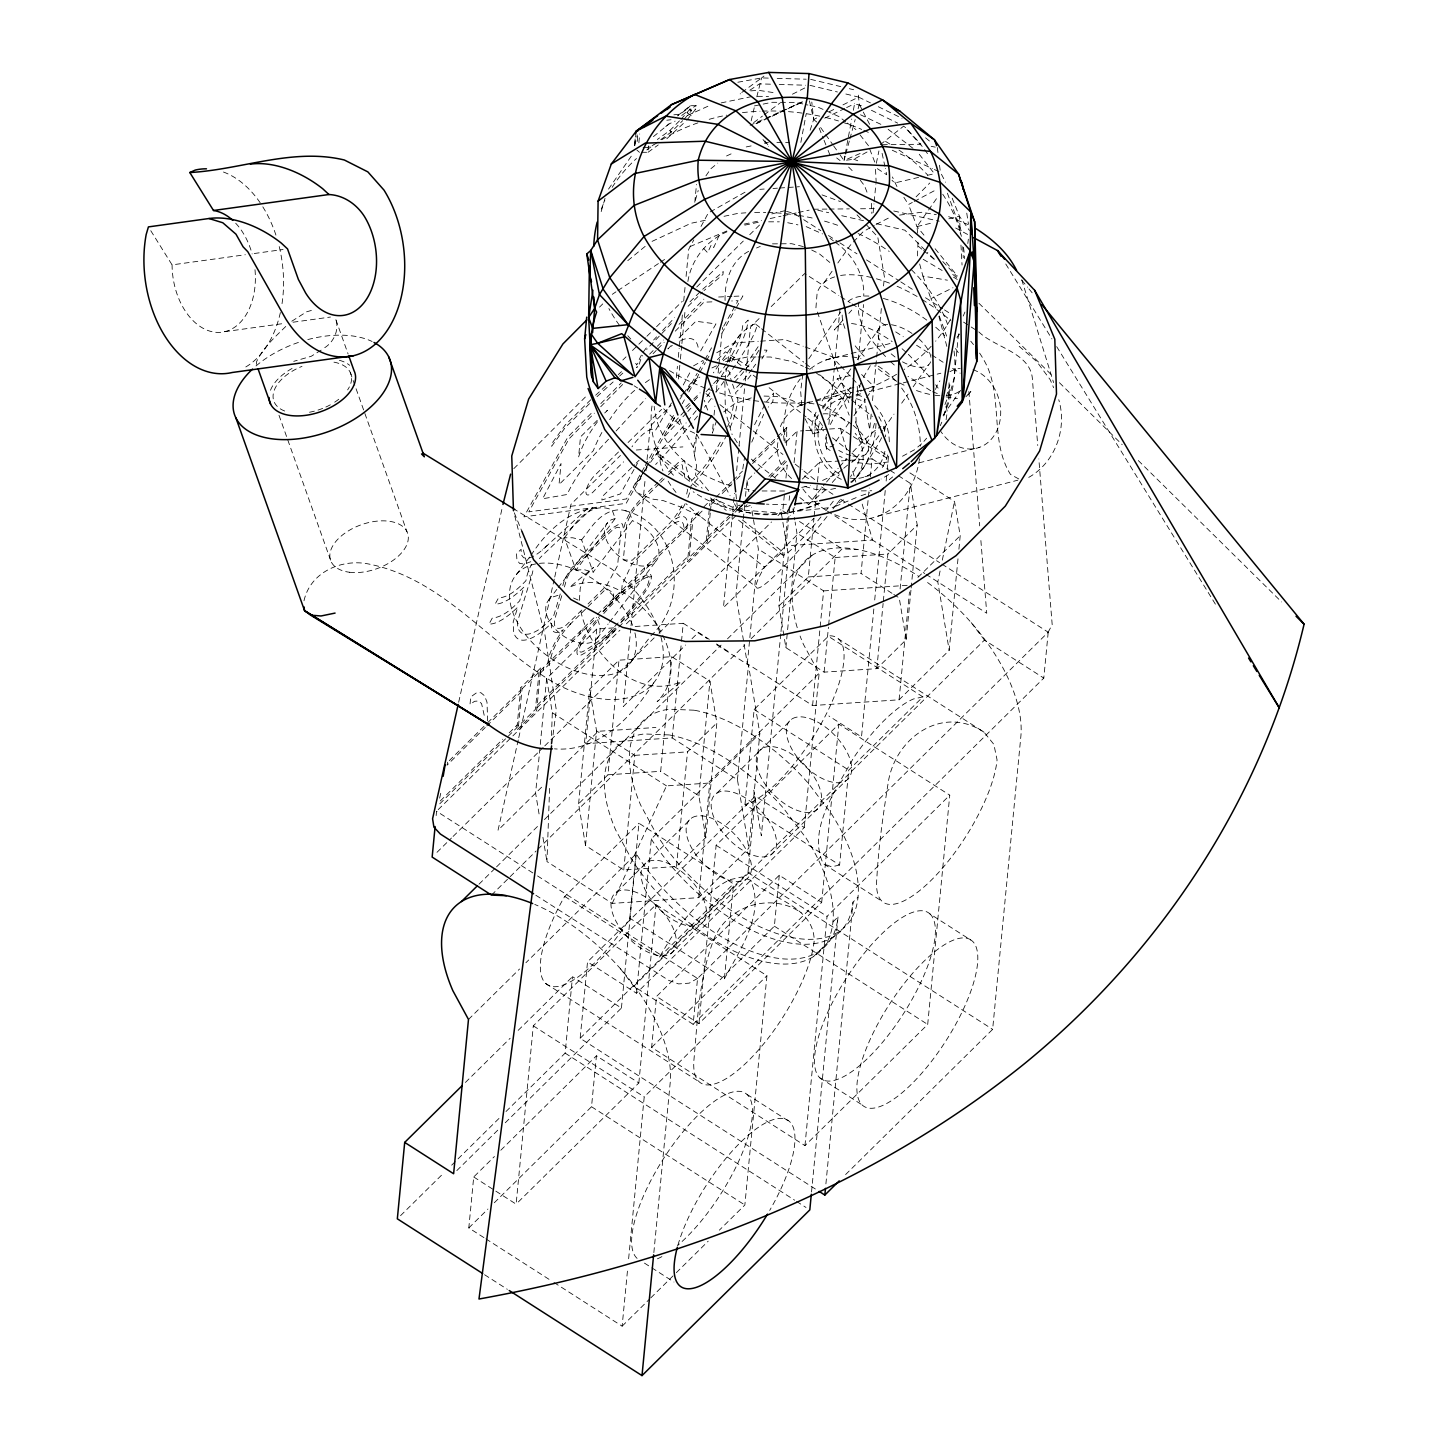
<?xml version="1.0" encoding="UTF-8"?>
<svg xmlns="http://www.w3.org/2000/svg" width="1448" height="1448" viewBox="0 0 1448 1448"><rect width="100%" height="100%" fill="white"/><g stroke="black" fill="none" stroke-linecap="round" stroke-linejoin="round"><path stroke-width="0.75" stroke-dasharray="5 3.75" d="M826.5 437.368L826.482 449.206L827.134 442.454M786.644 445.459L786.753 427.395L751.385 462.31M944.947 404.553L948.874 394.526L949.128 379.267M716.796 644.794L748.471 665.103L759.838 733.557L748.815 848.184L698.714 897.651L612.214 903.389L546.964 861.578L549.733 784.888M551.181 744.29L552.322 712.724L546.638 678.497L596.739 629.029L614.477 627.853M487.668 720.887L486.999 702.135L484.537 695.764L480.826 692.669L476.121 693.067L470.745 696.941L470.003 704.543L474.51 701.303L478.455 700.977L481.569 703.565L484.501 716.633M641.609 152.312L648.034 152.275L648.36 145.958L649.989 147.352L653.573 144.764M579.381 600.359L580.25 587.96L585.173 575.978L593.626 567.326L569.661 587.255C624.703 560.34 703.185 656.288 657.102 701.701L681.067 681.773C634.948 701.61 587.49 651.618 580.34 608.432M696.379 486.799L656.089 454.762L660.197 454.944L659.836 459.432A82.409 38.879 35 0 0 662.931 470.853M815.93 307.827L817.125 293.003A102.826 48.508 35 0 1 834.627 276.894M436.156 815.604L436.572 811.242L535.633 874.719M483.94 1237.624L468.808 1227.922L473.713 1176.971L494.438 1156.518M518.456 726.118L522.04 688.777M539.054 671.981L535.452 709.339L518.456 726.027M547.688 663.456L548.864 657.211A35.168 11.964 -57.3 0 1 560.086 634.17L563.417 629.663L560.304 631.491A35.168 11.964 -57.3 0 1 551.435 623.255A69.757 23.729 -57.3 0 1 513.551 631.744L513.171 622.006L517.75 607.128A69.757 23.729 -57.3 0 1 488.99 624.106L492.248 618.133C503.524 616.866 512.103 608.558 519.687 600.83L523.904 587.11A69.757 23.729 -57.3 0 1 495.126 604.087L498.402 598.115C509.678 596.866 518.239 588.558 525.841 580.829L526.493 578.675A23.439 7.982 -57.3 0 1 531.651 564.304M546.638 678.497L535.597 793.124L539.271 815.206M581.861 610.042L566.259 625.047A30.48 10.371 -57.3 0 1 554.439 624.667L554.385 620.341L561.896 595.291M495.831 1191.143L516.121 1204.139L533.298 1025.836L656.016 904.638L766.933 975.717L744.851 1204.989L719.348 1230.167M634.658 143.913L635.419 136.094M637.717 136.456L637.174 142.248L638.785 143.624L639.726 133.976M578.603 803.785L589.644 689.158L618.984 660.179L671.709 656.686L709.918 681.175L716.851 722.896L705.809 837.523L676.469 866.501L623.744 869.995L585.517 845.505L578.603 803.785L607.943 774.807L618.984 660.179M596.739 629.029L585.698 743.675L672.198 737.919L737.448 779.73L748.815 848.184M506.004 1111.521L565.136 1053.13L572.503 976.694L621.427 1008.061L504.773 1123.25M585.517 845.505L596.558 730.878L589.644 689.158M613.101 598.857L613.662 593.065L606.35 588.558L569.915 624.541M621.644 590.422L622.206 584.612L631.962 563.761L667.582 528.574A29.467 10.027 -57.3 0 1 683.746 529.099L683.148 532.068M815.351 1188.989L580.159 1038.288L587.526 961.87L755.331 796.165L804.274 827.514L636.45 993.219L587.526 961.87M630.821 628.016L623.255 706.57L685.61 645.012M631.038 625.771L645.084 479.867M645.953 470.89L646.822 461.912M647.039 459.668L650.279 426.002L671.058 405.476M651.998 406.001C648.251 431.45 656.125 457.839 674.406 476.175M494.311 1202.745L591.526 1106.743L596.431 1055.791L638.84 1082.959L516.121 1204.139M686.732 120.238L695.746 109.107L696.072 105.686L690.388 105.704L675.039 117.704M623.744 869.995L634.785 755.367L596.558 730.878M676.343 377.548L677.429 366.308M678.298 357.312L679.166 348.316M679.365 346.072L682.623 312.37M683.709 301.13L685.212 285.383M686.081 276.405L688.687 249.418L693.827 239.843M694.787 202.268L696.506 184.439M678.497 379.014L680.198 361.294M680.415 359.068L681.7 345.782M681.899 343.556L685.103 310.325M629.789 918.177L638.93 823.242L733.521 883.859L724.38 978.794L629.789 918.177L625.735 924.82A98.88 33.63 -57.3 0 1 549.516 985.853A98.88 33.63 -57.3 0 1 562.439 900.294L564.774 896.457L638.93 823.242M621.427 1008.061L636.287 853.741L525.932 962.703M636.45 993.219L651.31 838.899L819.134 673.193L803.495 644.469A144.203 74.952 45.4 0 1 800.092 636.034M705.809 837.523L698.877 795.803L660.668 771.313L671.709 656.686M708.543 490.745L695.583 475.034L696.506 465.496L694.587 455.867L696.687 434.201L730.082 495.705M638.84 1082.959L656.016 904.638M672.198 737.919L681.284 643.527M681.501 641.265L683.239 623.292L634.441 626.531M553.987 1282.494L622.133 1326.169L627.762 1267.724M628.631 1258.728L644.215 1096.896L766.933 975.717M698.95 1023.609L716.126 845.288L838.845 724.109L949.761 795.169L927.697 1024.442L804.961 1145.621L651.636 1047.375L656.541 996.423L779.277 875.244L821.686 902.43L698.95 1023.609L656.541 996.423M713.176 424.137L712.326 433.133L716.217 421.857M714.045 415.16L714.914 406.164M716.434 390.435L722.498 327.483M725.086 300.514C724.507 281.22 730.878 260.549 749.087 251.101M706.262 540.683L709.846 503.325M710.244 513.044L707.475 541.842L687.529 561.553L691.619 518.945L700.832 509.859M710.461 510.909L711.583 499.252L702.37 508.339M676.469 866.501L687.51 751.856L716.851 722.896M653.844 1252.611L670.207 1082.651A144.203 74.952 45.4 0 0 534.764 904.421M698.877 795.803L709.918 681.175M732.525 513.37L723.439 607.635L814.084 518.131M732.742 511.126L734.462 493.171M736.634 470.727L738.788 448.283M739.005 446.038L745.05 383.195M745.268 380.951L750.462 327.085L761.63 316.062M698.714 897.651L709.755 783.006L759.838 733.557M620.559 968.857L633.808 986.305L693.139 1024.315L697.556 978.468L1048.207 632.215L941.526 563.869M744.634 505.37L735.964 595.273L747.331 663.727L812.581 705.538L899.081 699.8L949.182 650.333L958.051 558.168M745.485 496.374L747.005 480.646L754.842 472.917M747.331 663.727L758.372 549.1L751.403 507.144M737.448 779.73L748.471 665.103M744.996 804.418L754.136 709.484L828.292 636.251L830.283 635.799A98.88 33.63 -57.3 0 1 827.731 711.131A98.88 33.63 -57.3 0 1 748.471 803.64L744.996 804.418L839.605 865.035L848.745 770.101L922.883 696.868L828.292 636.251M786.753 427.395L786.499 430.02L781.196 435.251M580.159 1038.288L747.983 872.583L755.331 796.165M777.974 515.615L782.807 510.854L784.49 493.388M785.956 478.093L787.223 464.989L774.354 477.695M910.937 590.223L906.177 639.672L876.836 668.65L824.111 672.144L785.902 647.654L778.97 605.934L788.273 509.28M789.142 500.284L789.576 495.795M789.739 507.596L786.065 545.806L872.565 540.068L862.031 503.524M794.065 462.654L797.106 431.178L803.586 430.744M780.78 633.808L761.322 835.822L753.756 790.174M780.997 631.563L788.346 555.254L780.762 509.624M785.902 647.654L787.404 631.925M787.621 629.681L796.925 533.027L795.115 522.04M651.636 1047.375L774.372 926.195L779.277 875.244M778.97 605.934L808.31 576.956L813.939 518.511M814.156 516.266L819.351 462.328L839.116 461.007M828.871 424.481L834.283 368.281M834.501 366.036L840.13 307.591M812.581 705.538L819.93 629.12M820.147 626.857L823.622 590.893L758.372 549.1M804.274 827.514L819.134 673.193M824.111 672.144L828.437 627.183M828.654 624.939L835.152 557.516L796.925 533.027M858.23 359.955L863.551 304.551M873.126 212.747L873.977 203.824M874.194 201.598L875.913 183.787M821.686 902.43L838.845 724.109M871.189 414.074L869.687 429.803L864.51 398.634M872.492 400.589L881.361 308.424M883.533 285.962L884.402 276.966L877.741 236.875L864.42 222.721M804.961 1145.621L827.043 916.367L949.761 795.169M891.968 593.282L861.035 573.462L869.253 488.048M870.339 476.808L872.076 458.835L841.324 460.862M876.004 423.45C875.026 445.242 867.859 467.668 851.478 482.655M811.532 1192.012L838.012 916.946A144.203 74.952 45.4 0 1 759.603 954.16A144.203 74.952 45.4 0 1 637.029 855.098L636.287 853.741M873.832 608.956L861.506 736.887L828.889 715.982M874.701 599.979L885.289 490.003M886.158 481.026L887.009 472.03M887.226 469.786L888.529 456.319L855.913 435.432M825.903 1183.885L853.035 902.104L858.049 897.163M876.836 668.65L883.117 603.454M883.334 601.21L887.877 554.005L917.217 525.045L910.285 483.324L897.543 475.161M917.489 255.934L918.068 239.807M900.113 588.956L910.285 483.324M899.081 699.8L909.471 591.906M911.154 587.979L917.217 525.045M948.874 394.526L949.816 384.824L946.612 395.485M958.467 333.854L954.214 377.928L943.191 418.291M958.92 549.19L960.205 535.688L954.522 501.461L908.855 472.211M845.614 1174.545L992.64 1029.365L1020.858 736.399A144.203 74.952 45.4 0 0 925.725 581.191M693.139 1024.315L1043.791 678.08L1048.207 632.215M777.847 442.654C775.458 456.717 782.409 470.89 793.07 479.867M634.532 145.741L635.781 135.316M724.833 382.326L725.394 411.685L732.145 434.69M725.086 380.263L726.534 367.901A61.45 6.588 -51.7 0 1 714.751 385.874M967.807 243.536L968.35 239.173M551.887 743.602L556.285 710.009L544.937 634.858L514.004 512.954M859.044 301.817C855.008 320.822 869.434 337.71 880.782 351.357M946.105 419.757L947.282 411.467L945.11 402.834M742.77 469.061L744.652 456.735M802.771 374.326L800.654 391.34L801.902 406.743M800.853 142.411L806.138 114.066M867.026 152.004L853.831 159.28L844.003 160.493L844.817 156.131M845.234 153.94L851.732 119.008M853.361 110.265L854.591 103.713L863.334 106.338M540.502 672.922L540.611 669.718M562.801 585.571L564.611 579.182L571.127 568.467L610.803 528.991L620.468 523.289L622.441 524.049L623.654 529.407C627.038 509.37 644.36 495.994 657.826 482.546M579.725 634.188L580.322 631.219M582.585 631.364L583.164 628.414M686.605 528.647L687.203 525.678A35.168 11.964 -57.3 0 0 678.334 517.407L675.709 518.963L678.551 515.108A35.168 11.964 -57.3 0 0 685.356 503.325M818.754 503.071C793.16 514.33 764.598 519.343 737.629 509.606L738.534 505.261M940.078 571.019L937.815 581.879L949.182 650.333M942.322 560.141L954.522 501.461M876.312 163.316L878.918 150.936M458.672 702.244L502.474 506.637M439.649 798.156L441.115 791.567M447.685 762.191L447.016 765.232L485.261 727.475M518.257 739.928L498.04 830.229L543.434 785.395M518.746 737.72L554.258 579.146M554.747 576.956L571.019 504.266L620.45 455.468M634.785 145.669L637.283 134.954M751.168 120.872L754.227 107.767M756.779 96.835L761.612 77.921L766.951 73.776M694.587 455.867L693.375 447.432L696.687 434.201M794.264 507.252L793.142 511.633L833.451 507.252L846.048 497.75M860.112 153.488L844.003 160.493L845.179 156.185M845.777 154.013L849.306 141.071M849.886 138.899L855.189 119.478M858.121 108.691L859.298 104.365L858.139 92.871M687.872 281.509C691.311 259.626 706.66 240.422 726.968 231.825M874.483 423.341L870.447 437.495L856.944 457.423L852.003 461.478M860.637 383.014L855.424 401.205L856.148 422.201L862.718 442.69L854.682 419.522M601.192 211.589L606.205 194.34M695.348 200.313L698.207 190.502M727.656 361.439C729.883 349.801 735.059 338.561 744.254 330.778A103.007 11.023 -51.7 0 1 736.543 363.394M564.394 586.947L565.643 582.766A11.729 3.982 -57.3 0 1 573.462 568.485L610.513 531.887A18.752 6.371 -57.3 0 1 620.812 532.231L617.59 565.571L606.64 585.571L588.051 603.925M560.267 593.97L553.317 617.029L542.077 627.418A62.825 21.376 -57.3 0 1 517.714 626.622L517.533 621.554L532.538 572.702A13.485 4.597 -57.3 0 1 534.041 567.453M810.138 130.23L813.649 119.514L811.803 102.03M303.989 600.757C310.415 571.815 342.144 558.204 369.512 564.177C444.065 579.272 491.379 646.043 554.494 682.931A102.826 63.513 37.3 0 0 653.609 682.949A102.826 63.513 37.3 0 0 633.066 588.612L612.558 569.571L514.927 509.587M751.747 442.147L763.621 414.363M963.21 316.062L964.947 312.044M940.259 425.694L941.815 422.183M719.113 235.463L713.737 247.499L711.312 244.784L707.601 252.712L703.529 248.278M754.589 424.68L764.454 405.331M612.214 903.389L666.496 785.884L709.755 783.006M789.413 507.669L786.282 513.642L737.629 509.606L715.746 499.469M701.031 226.431L708.253 213.019L746.86 191.154M683.239 385.023L690.443 371.611M1048.026 632.396L1052.189 624.721L1038.831 458.944M634.025 469.478L620.432 493.895L601.879 500.031L602.205 496.664L634.622 464.663M635.057 467.614L639.238 460.102L636.161 463.143M644.179 467.541L626.495 498.945L528.828 511.85L568.955 438.925L594.35 413.187M645.283 465.568L674.008 414.544M687.257 390.978L697.194 373.312M698.298 371.358L703.837 361.529M704.941 359.575L711.565 347.792M723.71 326.198L738.082 300.677L731.656 300.967M641.591 475.921L626.169 503.325L523.959 516.827L567.888 436.988L592.992 411.558M642.695 473.967L674.496 417.458M682.207 403.739L684.415 399.811M688.832 391.974L698.769 374.326M699.873 372.371L705.375 362.561M706.479 360.606L709.791 354.724M721.937 333.167L735.168 309.637M736.272 307.682L742.896 295.917L734.064 296.315M667.981 429.024L674.696 417.911M700.633 350.905L715.946 323.918L695.873 321.239L677.193 339.683M780.381 426.617C785.993 412.68 798.536 402.997 813.595 401.657M808.762 358.851L840.636 312.135M671.438 403.015L655.51 430.327A30.1 10.245 -57.3 0 0 631.98 446.817M655.998 454.871L661.03 449.514A61.45 6.588 -51.7 0 0 686.135 422.888M863.316 377.439L871.732 363.285M820.944 516.936A61.45 6.588 -51.7 0 1 782.662 551.779L764.598 567.164L761.757 571.942A103.007 11.023 -51.7 0 0 827.442 515.977M758.119 346.706L745.485 365.349M564.774 896.457L659.383 957.092L670.442 938.901A98.88 33.63 -57.3 0 1 730.552 879.551L742.064 876.963L750.39 880.203C771.386 899.027 813.577 905.995 814.229 940.44A98.88 33.63 -57.3 0 1 748.218 1060.931A98.88 33.63 -57.3 0 1 694.008 1059.158C697.683 1018.143 699.113 975.861 714.715 937.182C729.484 904.674 772.164 892.457 801.251 912.783M724.38 978.794C739.548 950.431 765.974 912.855 750.39 880.203M607.545 606.712L615.943 596.051L623.853 590.621M643.129 472.899L633.391 487.143L636.722 492.591L756.544 587.327M679.854 399.159L682.225 395.666M683.402 393.91L690.515 383.449L700.904 374.905M718.823 364.914L713.375 372.878M608.522 189.109L632.83 153.922M684.271 119.062L691.492 110.718L689.881 109.234L686.804 109.252L678.406 115.279M705.936 175.842L710.751 168.819L717.774 163.117M917.634 233.219L917 226.612L927.299 211.861M928.584 210.014L937.58 197.091M644.36 471.143L649.319 464.084M650.55 462.31L657.971 451.722M722.534 359.629L739.856 334.922M824.184 282.487L832.871 270.088M837.831 263.011L850.248 245.309L863.225 231.626L874.212 225.454M850.03 375.539L837.306 378.815L826.88 393.693A77.251 25.485 -44.2 0 0 821.378 402.146M822.826 408.807L850.917 368.733M857.288 359.629L880.275 326.832M805.07 418.707L812.817 433.875L818.934 432.319L822.717 426.907M827.767 419.685L850.519 387.231M861.47 390.037L850.863 392.752L840.437 407.63A77.251 25.485 -44.2 0 0 828.871 427.83M848.908 422.816L832.491 446.256L826.374 447.83A77.251 25.485 -44.2 0 1 827.496 431.413M853.976 415.612L865.343 399.377M866.61 397.585L874.194 386.761L861.614 374.507M865.922 454.201L882.52 430.527M883.787 428.699L893.995 414.128M901.67 403.196L908.041 394.091M913.163 386.815L928.476 364.95M943.1 415.341L960.603 390.363M728.67 365.946L725.14 370.706L726.751 370.344A23.439 7.982 -57.3 0 1 729.937 376.48L731.439 380.824M752.091 369.131L743.114 380.571M753.304 367.484L755.729 364.208M516.266 574.675L529.66 557.1M531 555.344C546.204 531.488 569.607 508.791 599.508 507.922M564.43 537.769L574.241 524.864A77.251 41.793 -83 0 1 612.196 510.094L615.219 518.565L575.96 570.132L564.43 537.769L572.648 537.769L581.625 539.869L593.155 572.231L632.414 520.665L629.409 512.194A77.251 41.793 -83 0 0 591.436 526.963L581.625 539.869M548.611 600.178L556.828 589.39M558.204 587.58L607.508 522.837M597.137 638.423L608.106 624.034M609.463 622.242L656.034 561.082M629.5 663.926L649.573 637.572M650.912 635.799C690.642 599.309 678.515 523.072 623.183 510.203M653.609 682.949C632.016 716.995 598.476 752.508 554.457 748.851M957.001 337.474L959.68 333.999M799.893 497.569L808.581 504.429L813.885 497.569A103.007 11.023 -51.7 0 1 825.125 483.704M766.734 401.512L773.684 393.042L772.87 401.494L768.218 407.178M513.805 468.663L587.49 394.924M923.933 441.387L926.63 438.183M843.008 320.062L834.265 329.999L839.261 324.768L843.478 323.863M848.836 313.42L851.75 310.107M967.952 394.87L970.866 391.557L965.87 396.788M734.408 503.651L737.629 509.606L741.973 504.737M616.269 629.029L608.558 636.649L604.449 638.821M743.077 368.625L734.408 377.892M285.763 326.47C274.83 337.185 262.848 347.882 256.423 362.018L256.658 364.95L259.5 366.072M570.729 623.744L565.915 628.975A30.48 10.371 -57.3 0 0 550.439 660.74M608.522 439.215L591.852 457.315A54.209 18.444 -57.3 0 0 567.109 494.492L542.638 498.782L561.046 463.505L559.019 484.609L593.264 450.781A62.409 21.231 -57.3 0 1 601.879 432.481M616.088 430.979L643.365 401.331A14.951 5.086 -57.3 0 0 645.736 398.689M669.03 427.993L685.356 410.345M686.841 408.734L692.778 402.327M694.262 400.716L700.199 394.29M686.316 413.114L662.514 438.744M687.836 411.467L690.877 408.191M706.063 391.774L712.126 385.222M713.647 383.575L716.688 380.299M653.609 340.009L656.614 336.823M662.605 330.434L674.605 317.691M671.347 323.538L648.903 347.031A14.064 4.778 -57.3 0 0 646.659 349.511M637.337 366.887L636.631 367.611L637.319 366.616M600.83 403.612L621.21 382.942M649.609 354.163L655.817 347.864M657.356 346.307L663.564 340.009M679.058 324.298L703.873 299.157M600.703 406.761L622.911 384.227M653.066 353.674L656.234 350.452M657.826 348.859L664.161 342.416M675.275 331.158L703.837 302.216L712.398 301.836M916.095 196.838L929.761 183.027M599.544 307.121L602.73 303.917M679.456 120.872L669.881 130.483L657.338 139.515M681.067 119.279L689.863 109.324L696.072 105.686M660.74 139.605L671.51 131.858L682.678 120.655M666.804 138.773L685.248 121.722M690.388 105.704L686.804 109.252L688.415 110.627L691.511 110.627L689.881 109.234L695.746 109.107M622.821 360.027L626.043 356.841M632.468 350.507L637.283 345.746M638.894 344.153L645.319 337.818M646.93 336.226L654.949 328.298M656.559 326.705L682.261 301.329M696.723 287.048L743.295 241.056M749.72 234.721L760.978 223.607M590.82 399.72L565.335 424.898L551.96 443.359L551.67 446.256L565.064 427.793L590.549 402.616M689.972 301.817L701.122 290.813M702.714 289.238L723.222 271.609L722.95 274.505L704.018 290.577M688.09 306.288L702.425 292.134M670.985 345.819L667.872 348.896A67.604 22.987 -57.3 0 1 672.361 345.402M597.246 420.354L580.503 436.88L578.585 456.935A46.571 15.838 -57.3 0 1 597.59 421.603M604.721 412.988L607.49 410.255A46.571 15.838 -57.3 0 0 604.504 413.35M618.495 451.975L596.142 474.039A13.466 4.579 -57.3 0 0 586.006 491.506A13.466 4.579 -57.3 0 0 594.549 490.528L623.599 461.84M628.07 442.509L661.609 409.386M680.651 396.01L699.837 377.077M717.43 359.701L725.412 351.81L748.978 366.905M771.187 306.614L804.672 273.545L838.808 295.428M685.809 406.924L692.162 400.662M693.755 399.087L700.108 392.824M587.58 508.429L542.149 550.113M592.612 507.759L541.552 556.267A13.485 4.597 -57.3 0 0 539.398 558.656M740.163 383.829L734.408 389.512L732.543 384.1M659.365 481.026L662.46 477.985M668.632 471.885L678.895 462.057L684.506 460.808L690.117 482.256L701.574 470.256A63.422 21.575 -57.3 0 0 721.991 438.961M659.093 483.922L639.021 503.741A18.752 6.371 -57.3 0 0 626.513 526.601L623.292 559.942L632.287 560.231L667.926 525.045A29.467 10.027 -57.3 0 0 682.822 503.886M660.632 482.401L666.804 476.301M668.361 474.781L676.071 467.161A11.729 3.982 -57.3 0 1 682.497 467.36L685.556 480.428M449.278 760.634L484.139 726.208M487.596 722.787L520.574 690.225M522.04 688.868L539.036 672.071M540.52 670.533L595.78 615.979M597.354 614.423L691.384 521.57M702.117 511.054L692.85 520.212L689.248 557.462L706.262 540.593M711.33 501.859L714.443 498.8M716 497.261L731.566 481.876M733.122 480.338L742.462 471.125M486.854 725.901L520.321 692.85M540.267 673.157L596.63 617.5M602.857 611.346L691.13 524.194M711.077 504.483L715.855 499.777M722.226 493.478L734.987 480.881M736.58 479.306L741.358 474.6M752.508 463.577L779.603 436.825M756.399 471.36L779.875 448.174M786.137 442.002L797.106 431.178M440.264 800.961L502.8 739.204M509.207 732.869L517.226 724.959M537.172 705.248L615.328 628.088A121.361 41.286 -57.3 0 1 581.607 654.804A15.711 5.34 -57.3 0 1 576.992 651.401A15.711 5.34 -57.3 0 1 583.291 637.265A121.361 41.286 -57.3 0 1 599.273 616.558M620.758 622.731L688.035 556.304M707.981 536.593L740.055 504.936M768.906 476.428L786.554 459.016M439.776 803.803L516.972 727.584M536.918 707.873L617.174 628.649M618.767 627.056L687.782 558.928M707.728 539.217L733.466 513.805M735.077 512.23L743.114 504.284M770.445 477.279L786.536 461.405M438.183 809.649L619.943 630.17M626.369 623.817L737.358 514.239M738.969 512.646L747.005 504.7M802.355 479.107L819.351 462.328M436.988 852.329L451.468 838.03M453.079 836.437L543.145 747.494M544.756 745.919L657.338 634.731M658.949 633.138L771.549 521.968M549.697 779.223L598.223 731.294L655.89 727.475M691.999 638.695L698.407 632.378L709.267 639.346M478.998 884.203L494.963 868.456M496.555 866.881L538.059 825.903M544.43 819.586L721.104 645.138M727.493 638.84L812.075 555.308M491.487 895.099L536.176 850.971M537.769 849.397L744.761 644.994M751.15 638.695L842.139 548.864L857.017 549.444M468.482 1019.446L519.561 969.002M917.942 577.426L960.205 535.688M616.667 892.077L691.8 817.885M716.851 793.16L791.984 718.968M465.423 1082.434L510.167 1038.252M518.167 1030.361L572.503 976.694M659.383 957.092L733.521 883.859M400.535 1215.668L443.685 1173.061M451.667 1165.169L456.464 1160.427M458.057 1158.852L499.614 1117.82M633.808 986.305L984.459 640.07L1043.791 678.08M670.714 953.761A41.196 21.412 45.4 0 0 646.134 897.452A41.196 21.412 45.4 0 0 614.205 917.561A41.196 21.412 45.4 0 0 670.714 953.761L745.847 879.57A41.196 21.412 45.4 0 0 721.285 823.26A41.196 21.412 45.4 0 0 689.357 843.37A41.196 21.412 45.4 0 0 745.847 879.57M770.897 854.845A41.196 21.412 45.4 0 0 746.317 798.518A41.196 21.412 45.4 0 0 714.389 818.627A41.196 21.412 45.4 0 0 770.897 854.845L846.03 780.635A41.196 21.412 45.4 0 0 821.469 724.326A41.196 21.412 45.4 0 0 789.54 744.435A41.196 21.412 45.4 0 0 846.03 780.635M456.826 1170.599L498.365 1129.567M500.809 1150.219L596.431 1055.791M468.808 1227.922L487.94 1209.044M832.998 921.887L838.012 916.946M813.414 956.675L838.464 931.933M622.133 1326.169L649.229 1299.417M650.822 1297.842L674.732 1274.222M676.325 1272.665L708.199 1241.171M850.573 482.112C866.845 471.288 866.194 447.649 855.171 433.242M595.653 395.214L608.576 383.449M618.26 374.634L621.5 371.683M596.992 396.643L613.138 381.946M619.599 376.064L622.839 373.113M735.91 494.058L737.629 509.606L742.498 505.261M547.416 545.317L546.204 546.385A50.39 17.141 -57.3 0 1 527.724 558.294L523.633 557.77L521.316 554.729L521.099 549.281L516.502 553.806L516.936 559.924L519.615 563.435L524.339 564.05L530.783 561.715M324.75 347.683C334.108 341.71 339.773 329.094 335.429 318.433L348.099 354M645.392 382.616L649.573 379.593M808.581 504.429L826.645 489.026M917.779 447.016L922.593 442.998M634.695 390.381L632.83 391.919A62.409 21.231 -57.3 0 0 609.662 419.63M627.78 260.64L646.731 245.074M842.121 469.604L837.179 473.677L820.075 481.605M843.768 468.247L850.356 462.835M889.307 479.668L892.656 476.917M653.41 136.619L668.994 123.949L675.112 121.143M665.754 126.591L668.994 123.949M291.808 321.221L306.505 311.845L314.053 309.691M880.221 144.746L903.733 126.067L923.408 147.768M723.729 411.902L734.371 403.938L751.53 397.784M753.648 122.627L762.426 116.112M764.182 114.79L779.965 103.043M768.291 78.102L761.612 77.921L739.439 94.192L740.562 93.722M636.939 481.731L639.998 479.505A103.007 11.023 -51.7 0 0 642.568 477.243M681.7 115.46L688.415 110.627M648.034 152.275L658.261 144.909M1028.75 477.387C1055.321 462.328 1067.375 428.68 1058.76 399.72M321.148 350.144L311.175 356.317L293.745 361.33M612.287 294.324L615.979 291.844M617.844 290.614L658.55 263.482M660.397 262.251L665.953 258.54M914.575 449.695L899.642 457.785M697.737 978.287L689.194 983.156L678.587 983.916L668.723 980.386L535.507 895.027M693.538 365.873L703.185 360.407M716.706 352.751L734.082 342.923L758.299 341.312M876.058 224.422L890.9 216.838M923.969 235.119L917 226.612L908.493 204.512L912.294 202.467M914.213 201.453L937.073 189.272M792.436 94.21L806.065 87.314M809.432 100.871L813.649 119.514L819.514 116.582M829.27 111.713L835.134 108.781M842.953 104.89L858.574 97.088L870.411 102.862M935.824 308.116L930.883 298.65L952.965 287.754M824.708 118.175L844.636 108.528M846.628 107.568L854.591 103.713M756.29 123.713L802.898 101.668L750.136 125.252M755.983 123.46L764.146 119.659M766.173 118.718L802.862 101.65M652.071 241.363L691.004 223.282L708.615 219.571M711.927 367.937L717.774 365.222M819.803 503.252C779.621 521.189 729.647 516.194 693.212 491.777M687.366 115.514L710.497 105.107M726.552 155.968L734.408 152.366M835.46 506.384L858.936 496.429M689.99 246.576L727.421 230.739M756.526 247.988L760.236 246.432M861.053 495.705L869.542 492.845M737.629 509.606L750.281 505.497M615.219 518.565L611.509 519.687A30.897 19.077 37.3 0 0 617.481 554.91A30.897 19.077 37.3 0 0 657.012 559.743A30.897 19.077 37.3 0 0 637.301 522.837L632.414 520.665M575.96 570.132L583.996 569.625L593.155 572.231M557.987 595.399L552.611 597.029A30.897 19.077 37.3 0 0 552.702 626.043A30.897 19.077 37.3 0 0 588.757 643.039A30.897 19.077 37.3 0 0 596.522 617.717M771.802 213.906L784.544 210.775M825.849 360.045L891.461 343.158M815.785 401.096L837.686 395.467M863.587 389.494L874.194 386.761M839.007 399.413L860.673 393.838M869.343 391.594L940.856 373.204M864.89 476.772L871.388 475.107M919.064 462.853L979.735 447.233M878.049 516.14L1017.835 480.193M917 226.612L933.96 222.467M948.82 218.829L959.427 216.223L969.418 230.449M918.611 177.38L894.647 182.973L892.004 180.24M927.335 175.335L933.87 173.814M651.31 576.63L649.229 577.1L645.862 575.146M922.883 696.868L913.38 699.004A98.88 33.63 -57.3 0 0 853.27 758.354C837.288 787.495 806.789 829.505 823.224 863.605L881.941 901.235M839.605 865.035L831.55 866.827L823.224 863.605M744.145 224.114L761.467 220.386M770.137 218.539L780.979 216.205M783.133 215.734L796.129 212.947M798.301 212.476L809.142 210.141M835.623 488.338L828.582 489.858L815.731 489.514L803.604 486.112M724.018 216.313L737.195 213.544A185.833 145.633 5.5 0 1 745.865 212.82M744.797 225.128L760.58 221.797M725.557 361.602L747.566 356.968L755.947 356.986M801.74 487.397L810.337 485.587M721.158 102.898L750.879 96.745M754.444 105.921L760.996 104.564M763.168 104.111L771.911 102.301L795.549 102.374L807.912 105.034M746.227 146.936L754.299 145.252M764.399 143.171L768.436 142.338M800.472 405.042L809.414 403.286L815.061 404.01M899.534 215.1L921.272 212.277L936.277 214.612M737.846 82.246L761.612 77.921M772.472 243.861L791.658 243.698L806.174 247.3M888.475 461.966L870.447 464.12L853.813 462.238M150.773 230.703L172.077 264.875L245.346 254.739M254.233 253.509L283.084 249.508M224.748 331.664L284.224 323.429M293.039 322.216L330.488 317.04M673.863 114.826L678.442 114.302M666.804 120.22L671.021 119.732M759.802 189.344L764.2 189.036M773.015 188.457L777.431 188.168M779.621 188.023L799.459 186.702M760.508 341.167L784.726 339.556L803.206 346.253M805.758 430.599L827.369 429.169M829.541 429.024L840.347 428.3L887.932 458.799M636.324 450.002L682.895 446.907M835.152 557.516L887.877 554.005M808.31 576.956L861.035 573.462M823.622 590.893L907.896 585.3M634.785 755.367L687.51 751.856M607.943 774.807L660.668 771.313M718.642 297.003L731.874 296.406M861.289 490.89L871.732 490.745M882.357 144.71L920.982 144.257L905.163 127.261M813.468 209.218L826.917 209.091M829.161 209.073L849.342 208.874M860.546 208.765L876.239 208.621M643.111 147.388L649.989 147.352M768.635 221.816L779.35 221.834M758.028 356.986L770.608 357.023L793.142 361.783L803.369 366.344M762.082 490.963L784.563 491.017M757.431 96.328L768.544 96.401M776.888 142.375L789.558 142.465M777.214 78.373L806.21 79.206M770.445 84.183L759.476 83.875L748.544 91.061L758.299 90.283L775.476 92.907M779.223 84.436L805.559 85.215M764.309 350.09L766.988 350.181A70.355 23.928 -57.3 0 1 761.883 358.959M764.055 396.064L776.942 396.553L791.459 400.155L802.608 405.621M851.496 323.519C866.465 325.257 880.004 333.149 892.167 341.601M946.069 396.897L957.418 398.616M919.661 263.988L922.937 276.079L947.426 280.188M931.191 146.32L935.281 147.135M787.712 222.721L797.957 224.874M731.149 485.84C694.515 475.704 657.428 446.473 654.188 406.327M744.326 488.628L755.331 490.944M809.975 105.469L818.229 107.243L838.826 116.528L845.65 121.741M893.778 210.992L939.227 221.182M817.812 210.213L828.69 212.711M841.759 215.698L863.515 220.693M876.583 223.698L904.873 230.178L925.797 250.83M810.663 79.35L840.745 86.609M849.342 88.69L853.632 89.722M809.957 85.341L837.433 91.984M845.885 94.011L858.574 97.088M786.481 211.336L794.192 213.58L801.812 218.467M948.621 216.639L968.115 224.549M850.175 460.953L839.188 456.138M822.03 194.901L840.492 201.598M805.251 346.995L831.93 356.679L839.333 364.552M636.722 492.591L651.781 499.017L663.112 500.556L681.302 507.216L700.325 516.357L764.598 567.164M853.831 159.28L857.759 160.764M932.603 391.756L940.295 394.689M818.844 404.499L828.799 408.463L838.627 414.888L847.605 423.341M573.517 598.006L578.404 600.178M806.156 226.612L822.518 233.906M805.414 367.267L811.55 370M860.51 114.772L882.809 125.252M892.258 150.248L932.385 168.62M934.376 169.525L940.404 172.294L939.119 161.977M694.678 433.242L682.605 427.558L662.116 407.25M878.321 106.718L902.014 118.302M871.424 110.283L897.669 123.116M811.749 250.052L819.188 253.69L829.813 262.45M984.079 732.236C943.662 704.923 896.529 736.145 888.475 780.906C883.352 813.468 878.52 845.777 876.836 878.61A98.88 33.63 -57.3 0 0 931.064 880.384A98.88 33.63 -57.3 0 0 997.057 759.892L993.871 744.381L984.079 732.236L838.627 639.039M955.662 228.006L967.608 234.449M1018.795 478.962L1010.469 474.419C990.74 442.835 1001.871 401.82 987.862 367.919A102.826 48.508 35 0 0 977.255 349.674M930.756 390.725L908.005 376.389M923.172 259.283L942.141 270.486M953.508 277.202L957.309 279.446M634.061 385.765L637.609 387.992M803.712 219.68L820.835 230.666M828.455 235.535L837.958 241.635M839.876 242.848L856.999 253.834M866.501 259.916L898.864 280.659M900.765 281.871L914.086 290.414M925.507 297.727L942.63 308.696M944.53 309.926L950.232 313.582M963.554 322.108L969.273 325.764M971.174 326.995L976.875 330.651M978.794 331.863C995.011 347.936 1031.809 352.715 1032.496 380.516L1037.745 445.495M840.709 296.641L850.193 302.723M852.094 303.935L886.23 325.8M895.715 331.882L903.299 336.751M916.566 345.257L929.851 353.764M931.752 354.977L943.119 362.272M952.603 368.335L960.205 373.204M872.076 458.835L888.457 469.315M890.267 470.491L895.733 473.985M804.364 475.976L810.084 479.65M821.505 486.962L832.944 494.293M840.564 499.18L846.266 502.836M848.184 504.049L939.625 562.639M827.423 511.144L924.765 573.517M926.05 574.349L986.74 613.228L980.604 537.081M782.807 510.854L790.228 515.597M799.495 521.533L842.139 548.864M893.796 594.458L899.244 597.952L906.177 639.672M716.525 643.98L731.023 653.283M683.239 623.292L707.475 638.821M754.136 709.484L848.745 770.101M929.924 913.905A98.88 33.63 -57.3 0 1 869.035 1057.004A98.88 33.63 -57.3 0 1 825.794 1016.713A98.88 33.63 -57.3 0 1 929.924 913.905L972.332 941.073A98.88 33.63 -57.3 0 1 911.444 1084.19A98.88 33.63 -57.3 0 1 868.203 1043.881A98.88 33.63 -57.3 0 1 972.332 941.073M552.322 712.724L666.496 785.884M716.126 845.288L827.043 916.367M747.983 872.583L992.64 1029.365M774.372 926.195L927.697 1024.442M537.534 875.931L697.556 978.468M819.912 1077.855L862.32 1105.023M747.077 1094.435L789.486 1121.621M545.787 983.518L699.113 1081.765M533.298 1025.836L644.215 1096.896M565.136 1053.13L794.626 1200.175M796.527 1201.388L806.011 1207.469M591.526 1106.743L744.851 1204.989M644.451 1263.109L649.989 1266.656M651.835 1267.833L673.954 1282.023M473.713 1176.971L493.985 1189.966M485.84 1238.836L552.086 1281.281M484.573 1274.729L507.343 1289.317M877.325 168.656L886.719 174.774L885.325 168.348M895.045 357.004L890.067 352.95M830.175 450.527L826.374 447.83M830.03 238.323L833.433 240.893M835.134 242.178C852.51 254.088 864.764 274.668 863.75 296.08M815.296 372.208L830.609 383.792L843.008 399.558L849.18 415.178M888.131 129.306L914.72 149.633M847.351 123.044L855.895 129.578M836.673 157.941L840.075 160.547M848.619 167.063L854.791 173.217M691.185 115.768L687.438 112.872L689.067 114.247M756.236 324.587L759.766 327.357M761.521 328.75L803.785 362.163M805.541 363.557L812.581 369.131M819.622 374.706L849.56 398.363M851.315 399.757L872.456 416.463M730.371 357.077L740.942 365.439M753.268 375.177L758.553 379.358M769.105 387.702L806.084 416.952M807.839 418.345L823.695 430.871M832.491 437.821L850.103 451.758M851.858 453.152L858.899 458.708M705.936 393.584L712.923 399.105M719.928 404.644L751.422 429.549M753.177 430.925L782.916 454.455M795.169 464.138L802.156 469.659M803.911 471.053L817.903 482.112M751.259 459.107L775.567 478.329M660.197 454.944L702.189 488.139M716.181 499.198L730.19 510.275M742.426 519.959L782.662 551.779M710.425 497.913L726.226 510.402M738.516 520.122L782.409 554.837M813.649 119.514L816.744 122.03M918.394 246.377L921.833 249.183M923.553 250.576L935.553 260.387L927.408 252.423M952.712 274.396L957.852 278.595M807.495 409.042L815.097 415.305L822.609 425.821M925.562 137.795L932.277 143.37M671.51 131.858L669.881 130.483L671.908 135.08M1019.175 346.307L1036.714 361.511L1050.216 379.72L1053.637 387.72M636.885 150.067L639.473 152.33M902.086 348.751L906.774 352.914M908.349 354.308L930.865 378.055M890.538 361.71L895.226 365.873M850.863 392.752L837.306 378.815M978.92 303.247L1052.967 376.335M1059.411 382.688L1122.182 444.645M1138.273 460.536L1281.552 601.934M942.757 261.545L956.766 276.26M857.017 214.847L862.936 221.146M840.817 366.127L851.189 377.132M852.655 378.706L860.058 386.58M882.158 352.859L887.606 358.814M884.819 347.538L879.298 339.284A30.897 14.571 35 0 1 885.832 324.642A30.897 14.571 35 0 1 914.159 334.977M1021.817 280.206L1027.555 287.193M1028.985 288.948L1033.293 294.179M935.118 248.748L957.418 275.989M919.263 154.266L933.779 172.909M860.04 134.881L868.311 145.506L875.207 163.244M860.311 180.294L864.456 185.615L867.515 193.489M763.006 139.533L768.399 146.483M971.192 622.604L984.459 640.07M764.888 140.836L768.852 146.103M935.716 384.77L938.141 388.136M820.636 127.533L832.329 144.004M833.614 145.85L838.808 153.162M840.111 155.008L844.003 160.493M924.62 149.506L928.259 154.773M896.964 186.575L892.366 176.946M903.878 197.326L908.493 204.512M734.57 438.473L739.439 446.038M1005.763 263.988L1051.954 338.941M1056.696 346.633L1216.61 606.133M818.934 432.319L816.726 428.518A30.897 14.571 35 0 1 817.722 416.083M1021.745 279.754L1053.601 382.616M693.375 447.432L682.605 427.558L678.696 417.078M651.31 838.899L652.053 840.256A144.203 74.952 45.4 0 0 774.626 939.318A144.203 74.952 45.4 0 0 853.035 902.104M941.435 174.267L945.562 182.195M859.298 104.365L862.284 110.139M863.279 112.057L870.248 125.505M514.293 512.809L521.841 531.163M952.205 198.195L959.427 216.223L960.368 233.979M819.17 128.094L823.224 138.212M824.039 140.239L827.261 148.329M828.075 150.339L830.5 156.42M947.39 193.181L962.069 233.2M939.263 315.936L946.63 336.099M350.199 372.263L406.942 531.597M278.993 415.268L331.194 561.842M922.937 276.079L930.883 298.65M817.396 312.044L835.677 364.715M836.401 366.833L848.836 402.653M725.774 380.607L733.828 403.956L731.511 415.594A63.422 21.575 -57.3 0 1 727.566 426.907M946.829 346.38L938.865 316.261M840.347 428.3L847.171 451.957M852.745 471.288L855.84 482.039M882.085 153.325L884.873 166.194M792.925 508.863L794.753 519.85M747.005 480.646L748.833 491.686M542.928 837.288L546.964 861.578M966.757 213.146L968.422 223.969M937.327 147.551L938.105 153.741M968.875 391.503L979.699 525.877M784.201 429.911L785.25 442.925M960.965 245.074L962.051 265.038M962.739 246.631L963.282 257.816M875.515 169.344L876.131 181.561M871.352 203.335L871.859 213.508M647.908 564.485L647.998 566.765M644.451 567.906L644.541 570.186M543.271 667.818L543.362 670.098M603.364 611.798A121.361 41.286 -57.3 0 1 639.437 578.965L646.695 574.639A15.711 5.34 -57.3 0 1 651.31 576.394L651.31 578.042A15.711 5.34 -57.3 0 1 645.012 592.178A121.361 41.286 -57.3 0 1 620.83 622.242M620.794 620.088A117.342 39.91 -57.3 0 0 644.161 591.056L645.41 589.155A11.765 4 -57.3 0 0 646.55 577.426L645.428 577.879A117.342 39.91 -57.3 0 0 603.526 613.789M618.133 622.93A117.342 39.91 -57.3 0 1 582.874 651.564L581.752 652.034A11.765 4 -57.3 0 1 582.892 640.288L584.141 638.387A117.342 39.91 -57.3 0 1 599.562 618.423M646.297 347.918A17.684 6.009 -57.3 0 0 637.953 363.158L636.523 365.005A18.752 6.371 -57.3 0 0 635.654 363.321M639.509 364.172A14.064 4.778 -57.3 0 1 642.604 355.538M750.86 375.141A70.355 23.928 -57.3 0 1 746.734 380.372M743.964 383.702A70.355 23.928 -57.3 0 1 735.53 392.788L737.991 400.01L735.475 412.698A70.355 23.928 -57.3 0 1 730.19 427.395M687.601 489.134A29.467 10.027 -57.3 0 1 686.533 494.456M687.927 497.515A35.168 11.964 -57.3 0 0 691.058 485.714A70.355 23.928 -57.3 0 0 725.647 437.187M721.593 376.697A16.58 5.629 -57.3 0 1 724.905 376.806M680.687 340.479A67.604 22.987 -57.3 0 1 698.497 350.416M727.529 362.199A45.974 15.638 -57.3 0 0 742.77 325.438L748.164 320.099A54.861 18.661 -57.3 0 1 730.896 362.525M726.425 363.846A45.974 15.638 -57.3 0 1 719.421 373.349M758.915 350.271A70.355 23.928 -57.3 0 1 733.937 382.706M223.445 172.022A103.007 69.033 82.1 0 1 261.636 204.964M262.812 206.829A103.007 69.033 82.1 0 1 276.17 235.825M279.211 246.558A103.007 69.033 82.1 0 1 281.998 303.863M280.369 312.533A103.007 69.033 82.1 0 1 245.454 367.159M270.486 390.254A44.997 25.702 -19.6 0 1 293.835 367.502M339.393 360.299A44.997 25.702 -19.6 0 1 349.674 365.312M333.963 362.163A40.852 23.331 -19.6 0 1 347.629 389.892M338.742 399.25A40.852 23.331 -19.6 0 1 332.117 403.775M330.325 404.807A40.852 23.331 -19.6 0 1 324.623 407.594M322.669 408.408A40.852 23.331 -19.6 0 1 306.361 412.752M284.695 411.015A40.852 23.331 -19.6 0 1 301.98 366.38M254.993 269.708A61.45 41.178 82.1 0 1 216.711 332.37A61.45 41.178 82.1 0 1 172.077 264.875M235.68 223.209A61.45 41.178 82.1 0 1 252.133 253.943M256.024 365.946A82.409 47.042 -19.6 0 1 299.537 342.054M307.809 339.574A82.409 47.042 -19.6 0 1 372.1 341.493M634.93 632.848A72.11 44.526 37.3 0 1 555.38 661.247A72.11 44.526 37.3 0 1 527.181 566.566A72.11 44.526 37.3 0 1 633.084 626.658M884.764 426.219A103.007 11.023 -51.7 0 1 884.348 431.341M881.633 437.658A103.007 11.023 -51.7 0 1 853.904 481.044M839.84 500.049A103.007 11.023 -51.7 0 1 832.98 508.936M826.536 482.003A103.007 11.023 -51.7 0 1 838.193 468.283M839.677 466.6A103.007 11.023 -51.7 0 1 846.845 458.527M852.854 451.975A103.007 11.023 -51.7 0 1 880.837 426.581M841.288 479.342A44.997 36.797 75.6 0 1 820.111 411.196M822.337 407.63A44.997 36.797 75.6 0 1 851.008 393.675M856.872 394.725A44.997 36.797 75.6 0 1 862.61 396.843M874.719 405.603A44.997 36.797 75.6 0 1 889.271 444.409M887.751 454.889A44.997 36.797 75.6 0 1 881.561 468.555M723.222 360.769A61.45 6.588 -51.7 0 1 727.276 366.272M709.864 392.698A61.45 6.588 -51.7 0 1 705.936 398.001M696.18 410.635A61.45 6.588 -51.7 0 1 688.615 419.92M700.325 516.357A82.409 38.879 35 0 1 686.153 503.759M675.999 492.447A82.409 38.879 35 0 1 667.474 480.084M735.294 365.24A103.007 11.023 -51.7 0 1 725.376 379.412M724.163 381.114A103.007 11.023 -51.7 0 1 715.276 393.186M711.294 398.435A103.007 11.023 -51.7 0 1 704.452 407.304M697.52 416.083A103.007 11.023 -51.7 0 1 693.302 421.314M691.891 423.051A103.007 11.023 -51.7 0 1 655.636 464.482M973.002 369.711A40.852 33.395 75.6 0 1 996.152 432.119A40.852 33.395 75.6 0 1 940.983 431.649M935.48 389.476A40.852 33.395 75.6 0 1 939.915 380.896M949.87 371.72A40.852 33.395 75.6 0 1 960.223 368.317M884.909 451.342A40.852 33.395 75.6 0 1 847.478 477.46M838.935 473.731A40.852 33.395 75.6 0 1 820.002 420.897M825.07 410.454A40.852 33.395 75.6 0 1 854.211 398.218M856.42 398.725A40.852 33.395 75.6 0 1 864.963 402.454M878.864 416.771A40.852 33.395 75.6 0 1 882.574 424.373M883.28 426.382A40.852 33.395 75.6 0 1 885.561 436.789M707.764 410.11A82.409 38.879 35 0 1 704.452 400.336M851.768 462.401A61.45 6.588 -51.7 0 1 850.555 476.664M833.288 501.189A61.45 6.588 -51.7 0 1 825.939 510.691M832.256 482.51A61.45 6.588 -51.7 0 1 839.279 474.727M840.582 275.482A102.826 48.508 35 0 1 872.293 277.708M876.42 278.794A102.826 48.508 35 0 1 892.891 284.496M897.072 286.252A102.826 48.508 35 0 1 920.186 298.324M922.068 299.483A102.826 48.508 35 0 1 935.118 308.243M936.928 309.582A102.826 48.508 35 0 1 950.739 320.732M970.757 341.203A102.826 48.508 35 0 1 973.49 344.606M853.198 425.441A30.897 14.571 35 0 1 868.474 448.319A30.897 14.571 35 0 1 852.962 455.975M850.809 455.468A30.897 14.571 35 0 1 838.772 450.437M823.061 413.911A30.897 14.571 35 0 1 851.605 424.228M930.593 361.801A30.897 14.571 35 0 1 901.344 361.204M918.81 338.778A30.897 14.571 35 0 1 930.937 357.547M919.498 458.708A82.409 67.386 75.6 0 1 833.197 513.968M825.686 510.004A82.409 67.386 75.6 0 1 802.264 488.121M784.11 440.717A82.409 67.386 75.6 0 1 800.219 378.978M810.373 368.824A82.409 67.386 75.6 0 1 849.777 356.715M852.021 356.932A82.409 67.386 75.6 0 1 860.945 358.688M878.194 366.181A82.409 67.386 75.6 0 1 896.421 381.584M901.633 388.064A82.409 67.386 75.6 0 1 920.349 446.129M959.155 391.485A72.11 34.01 35 0 1 941.978 395.775M939.806 395.702A72.11 34.01 35 0 1 931.788 394.761M929.67 394.345A72.11 34.01 35 0 1 913.525 389.403M904.095 385.186A72.11 34.01 35 0 1 898.647 382.344M896.837 381.349A72.11 34.01 35 0 1 874.61 365.91M864.184 356.244A72.11 34.01 35 0 1 853.27 343.248M844.98 328.406A72.11 34.01 35 0 1 842.356 312.478M848.148 301.437A72.11 34.01 35 0 1 868.945 296.08M883.389 298.469A72.11 34.01 35 0 1 927.625 320.75M935.716 327.23A72.11 34.01 35 0 1 944.567 335.556M955.481 348.534A72.11 34.01 35 0 1 959.119 354.09M812.817 433.875A77.251 25.485 -44.2 0 1 817.016 410.128M950.594 319.121A185.833 145.633 5.5 0 1 935.625 341.203M931.155 346.307A185.833 145.633 5.5 0 1 904.167 369.439M896.584 374.308A185.833 145.633 5.5 0 1 857.596 392.137L857.198 386.091L811.423 401.892A185.833 145.633 5.5 0 1 763.042 401.766M758.68 401.259A185.833 145.633 5.5 0 1 715.764 391.774M713.611 391.069A185.833 145.633 5.5 0 1 668.904 370.254M630.785 339.067A185.833 145.633 5.5 0 1 627.762 335.701M619.382 325.221A185.833 145.633 5.5 0 1 608.884 308.569M601.3 209.055A185.833 145.633 5.5 0 1 604.866 200.693M612.196 187.317A185.833 145.633 5.5 0 1 636.486 158.52M646.822 149.922A185.833 145.633 5.5 0 1 658.007 142.085M661.79 139.732A185.833 145.633 5.5 0 1 700.76 121.903M709.194 119.315A185.833 145.633 5.5 0 1 726.715 115.152M742.444 112.654A185.833 145.633 5.5 0 1 760.019 111.206M762.227 111.116A185.833 145.633 5.5 0 1 804.056 113.36M806.246 113.686A185.833 145.633 5.5 0 1 823.641 117.017M825.794 117.523A185.833 145.633 5.5 0 1 838.483 120.962M842.609 122.266A185.833 145.633 5.5 0 1 861.705 129.415M863.786 130.302A185.833 145.633 5.5 0 1 869.94 133.125M885.561 141.433A185.833 145.633 5.5 0 1 891.407 144.999M898.991 150.067A185.833 145.633 5.5 0 1 927.589 174.973M942.757 194.231A185.833 145.633 5.5 0 1 961.381 236.332M963.499 247.337A185.833 145.633 5.5 0 1 964.567 258.613M954.033 350.959A185.833 145.633 5.5 0 1 943.752 414.725M888.674 474.564A185.833 145.633 5.5 0 1 881.126 478.998M817.414 501.099A185.833 145.633 5.5 0 1 803.911 503.017M786.391 504.302A185.833 145.633 5.5 0 1 766.444 504.157M754.661 212.422A185.833 145.633 5.5 0 1 765.739 212.404M767.965 212.458A185.833 145.633 5.5 0 1 781.196 213.236M785.576 213.652A185.833 145.633 5.5 0 1 796.472 215.064M798.663 215.408A185.833 145.633 5.5 0 1 813.866 218.395M824.527 221.128A185.833 145.633 5.5 0 1 839.279 225.834M858.139 233.544A185.833 145.633 5.5 0 1 889.235 251.445M911.516 269.853A185.833 145.633 5.5 0 1 948.603 327.266M637.084 1258.384A98.88 33.63 -57.3 0 1 679.908 1135.594A98.88 33.63 -57.3 0 1 752.471 1112.498A98.88 33.63 -57.3 0 1 677.537 1245.515M661.899 1256.611A98.88 33.63 -57.3 0 1 656.921 1259.036M677.954 1245.099A98.88 33.63 -57.3 0 1 771.223 1120.336A98.88 33.63 -57.3 0 1 769.702 1210.401M797.251 627.708A144.203 74.952 45.4 0 1 918.738 576.358M520.827 687.601L516.719 730.208L536.683 710.497L540.774 667.908L520.827 687.601M694.226 710.208L669.211 709.212A144.203 74.952 45.4 0 0 640.704 805.215L657.066 835.315A144.203 74.952 45.4 0 0 818.536 938.775A144.203 74.952 45.4 0 0 830.681 812.69L808.4 783.368A144.203 74.952 45.4 0 0 694.226 710.208M669.175 734.932L644.161 733.955A144.203 74.952 45.4 0 0 615.653 829.957L632.016 860.04A144.203 74.952 45.4 0 0 793.486 963.499A144.203 74.952 45.4 0 0 805.631 837.415L783.35 808.093A144.203 74.952 45.4 0 0 669.175 734.932M349.602 572.268A40.852 23.331 -19.6 0 0 408.336 537.552A40.852 23.331 -19.6 0 0 349.276 530.33A40.852 23.331 -19.6 0 0 349.602 572.268M644.269 887.877A41.196 21.412 45.4 0 0 700.778 924.077A41.196 21.412 45.4 0 0 676.198 867.768A41.196 21.412 45.4 0 0 644.269 887.877M759.476 774.119A41.196 21.412 45.4 0 0 815.984 810.319A41.196 21.412 45.4 0 0 791.404 754.01A41.196 21.412 45.4 0 0 759.476 774.119"/><path stroke-width="1.5" d="M768.725 72.4L782.137 97.052L805.287 248.911L806.753 373.928L755.44 386.887L706.841 375.141L663.383 353.927L648.994 357.62L634.984 376.733L623.979 336.913L633.862 312.008L663.799 264.694L716.597 217.146L792.002 161.524L853.216 114.211L882.538 99.894L910.738 123.243L930.521 151.425L958.576 174.122L970.775 211.951L970.269 250.721L957.074 287.826L932.096 320.696L898.792 360.787L854.284 365.258L806.753 373.928L757.684 372.498L710.425 361.077L668.198 340.443L633.862 312.008L609.771 277.708L597.572 239.879L598.096 201.109L611.291 164.022L636.269 131.135L671.329 104.727L729.683 79.513L768.725 72.4L809.034 73.576L847.858 82.952L882.538 99.894L900.167 111.387L934.485 139.822L958.576 174.122L974.649 221.743L977.092 311.392L976.73 361.566L962.232 402.11L934.72 438.038L911.1 461.767M632.287 384.643L614.893 377.783L606.133 381.168L598.151 388.517L593.372 381.711L591.707 376.552L588.648 317.492L589.39 265.998L590.169 270.414M593.372 381.711L590.096 344.769L597.68 343.285L621.717 333.673C649.555 357.475 677.012 382.163 699.873 411.304L711.692 416.137C731.747 435.287 743.114 461.532 765.087 478.836C792.183 482.962 820.672 482.13 847.949 487.994L896.529 467.722L934.72 438.038L932.096 320.696L908.765 271.826L869.596 221.598L792.002 161.524L735.819 110.808L694.569 94.428C644.939 121.722 616.975 183.679 644.016 236.513C668.379 281.22 716.416 306.904 765.503 314.361C816.527 320.135 870.538 307.338 908.765 271.826C940.331 240.712 950.558 191.534 930.521 151.425L883.189 146.411L792.002 161.524L697.972 180.149L633.989 205.453L597.572 239.879L590.748 250.486L586.784 253.961L594.694 308.352L596.63 312.098C589.336 332.931 589.209 354.796 591.707 376.552L591.779 372.172M592.576 332.769L594.694 308.352L593.897 297.13M635.6 134.139L636.269 131.135L665.772 116.13L717.828 124.347L792.002 161.524L851.605 235.155L879.968 293.51L897.036 347.104L898.792 360.787L896.529 467.722L854.284 365.258L844.854 308.424L829.686 244.477L792.002 161.524L757.756 101.487L729.683 79.513L671.329 104.727M591.49 281.727L589.752 275.301L590.748 250.486L603.291 289.401L628.07 324.678L663.383 353.927L659.926 366.815L655.6 403.015L660.487 406.2M957.219 406.236L962.956 399.431L970.269 250.721L940.132 214.358L889.181 185.706L705.013 141.216L645.265 143.117L611.291 164.022M794.825 505.062L799.531 481.514L806.753 373.928L847.949 487.994L854.284 365.258L897.036 347.104L932.096 320.696M809.034 73.576L807.296 97.776L792.002 161.524L780.128 248.187L765.503 314.361L755.44 386.887L747.53 461.93L739.421 500.936M962.956 399.431L974.124 261.636L970.775 211.951L940.548 182.502L889.452 165.814L792.002 161.524L698.244 160.239L634.423 173.597L598.096 201.109M462.22 1085.584L404.698 1142.4L397.331 1218.818L482.673 1273.516M435.106 826.518L432.156 857.089L491.487 895.099L506.366 895.697M764.236 504.049A185.833 145.633 5.5 0 1 586.748 377.005L584.63 338.868L586.712 317.13M509.225 1290.53L642.007 1375.6L653.627 1254.837M811.314 1194.238L809.812 1209.895L642.007 1375.6M819.152 1191.414L824.835 1195.053L825.487 1188.355M551.597 745.847L478.98 1299.019C675.709 1263.543 868.51 1189.641 1025.094 1063.176C1161.839 951.354 1263.38 796.635 1304.087 624.179L1041.89 304.659M590.748 250.486L599.454 294.577L628.07 324.678L592.666 328.388L588.648 317.492L594.694 308.352L599.454 294.577L609.771 277.708L644.016 236.513L704.235 199.553L792.002 161.524L882.411 204.747L929.29 244.821L957.074 287.826L936.548 435.631L970.269 250.721L974.124 261.636L976.73 361.566M696.977 432.119L706.841 375.141L726.697 304.985L792.002 161.524L831.55 103.641L847.858 82.952M588.648 317.492L592.92 290.252M443.16 776.309L445.151 764.707M458.183 704.452L432.59 818.735L433.911 827.152L440.373 834.048L533.606 893.796M502.963 504.429L510.601 474.13M584.63 338.868L585.825 334.651M663.383 353.927L668.198 340.443L691.999 288.043L734.208 231.734L792.002 161.524L870.827 128.8L910.738 123.243L934.485 139.822L936.621 145.615M789.413 507.669L798.753 489.732L770.101 480.664L744.127 503.814M926.792 445.55L915.136 462.328L880.167 491.035L838.772 510.004C782.535 527.09 720.489 520.628 669.103 492.085L632.704 464.88L604.721 429.531L588.087 388.48M698.045 432.554L711.692 416.137M743.403 503.126L765.087 478.836M586.802 319.918L562.928 343.936L528.647 399.069L511.759 455.975L513.461 510.764M461.441 901.543L477.406 885.778M824.835 1195.053L839.225 1180.862M666.913 109.577L670.098 106.79L661.193 113.197M902.719 468.663L909.416 463.161M911.136 465.586L915.136 462.328M880.167 491.035L883.407 488.374M657.645 115.768L636.269 131.135L638.278 130.664M643.726 126.736L652.813 120.202M232.766 220.331A61.45 41.178 82.1 0 0 213.49 210.485L189.815 172.529L195.263 170.068A103.007 69.033 82.1 0 1 206.485 168.819M756.598 503.433L798.753 489.732M632.939 377.331L620.758 380.951L590.096 344.769L598.151 388.517M591.526 363.104L591.128 333.963L597.68 343.285L623.979 336.913M189.815 172.529C241.201 169.814 292.677 147.479 344.353 160.004L367.846 171.878L383.973 190.068A103.007 69.033 82.1 0 1 384.553 334.18A103.007 69.033 82.1 0 1 285.817 318.976L247.843 251.771L243.083 246.812L235.988 234.196L222.793 222.757L208.983 218.521L148.42 226.902L146.176 234.522A103.007 69.033 82.1 0 0 232.205 372.498L353.366 355.737M335.085 613.083L321.04 615.979L310.65 615.165L304.587 610.694L235.915 417.911M213.49 210.485L328.931 194.521C343.574 195.208 356.353 204.059 364.172 216.078A61.45 41.178 82.1 0 1 364.516 302.053A61.45 41.178 82.1 0 1 305.618 292.967L298.378 279.446L287.519 248.893L281.328 243.119A82.409 50.897 37.3 0 0 208.983 218.521M552.412 748.851C528.81 749.974 506.854 738.118 488.32 724.597L304.587 610.694L303.935 606.784M701.049 434.472L729.466 436.319L735.656 491.831M894.122 108.437L900.167 111.387M973.581 237.653L997.455 250.522L1034.668 290.306L1279.38 708L1259.235 675.329M423.033 453.134L514.927 509.587M310.65 615.165L488.827 724.688L304.587 610.694M639.364 389.096L646.442 393.548L655.6 403.015L648.994 357.62M404.698 1142.4L453.622 1173.749L468.482 1019.446L452.862 990.704A144.203 74.952 45.4 0 1 532.683 903.57M976.043 228.675C992.514 239.192 1007.826 252.622 1016.587 270.396M606.133 381.168L590.096 344.769L633.174 375.466L597.68 343.285M328.931 194.521L322.723 188.747A82.409 50.897 37.3 0 0 250.395 164.149M1296.032 616.233L1304.087 624.179M421.513 453.93L424.336 456.808L388.734 356.878M699.873 411.304L665.211 369.403L659.926 366.815L664.795 404.897M1004.622 259.264L997.455 250.522L1001.02 256.296M637.717 380.245L655.6 403.015M590.096 344.769L614.893 377.783M959.626 179.299L962.105 182.828L963.101 189.326M1248.574 658.026L1250.945 661.881M1253.316 665.718L1256.882 671.492M693.429 428.246L659.926 366.815L677.917 414.997M755.44 386.887L799.531 481.514M898.792 360.787L931.969 440.264M1034.668 290.306L1054.814 339.248L1056.497 394.055L1039.628 450.962L1005.328 506.094L955.97 555.706L894.9 596.413L826.283 625.446L754.788 640.812L685.302 641.464L622.549 627.382L570.802 599.49L533.588 559.724L521.841 531.163M706.841 375.141L729.466 436.319M348.841 356.081L354.054 370.724A44.997 25.702 -19.6 0 1 318.18 412.535A44.997 25.702 -19.6 0 1 269.057 397.512M258.124 369.059L270.595 404.064M586.784 253.961L588.793 260.079M957.074 287.826L960.549 299.79L962.232 402.11M976.549 307.103L977.092 311.392M971.644 234.232L970.775 211.951L974.649 221.743L976.531 359.05L976.006 345.674M972.35 252.061L972.531 256.513M973.744 287.718L974.45 305.546M589.553 266.522L589.752 275.301M591.635 372.064L591.707 376.552M374 342.47A82.409 47.042 -19.6 0 1 365.584 411.341A82.409 47.042 -19.6 0 1 256.929 435.16A82.409 47.042 -19.6 0 1 252.513 369.077M879.171 480.066A185.833 145.633 5.5 0 1 819.659 500.7M801.667 503.271A185.833 145.633 5.5 0 1 795.169 503.832M593.752 246.395A185.833 145.633 5.5 0 1 597.191 222.051M767.531 1214.112A98.88 33.63 -57.3 0 1 697.393 1286.982A98.88 33.63 -57.3 0 1 677.356 1247.235M698.244 160.239C689.067 263.554 866.23 281.871 889.181 185.706C898.357 82.409 721.194 64.092 698.244 160.239"/></g></svg>
